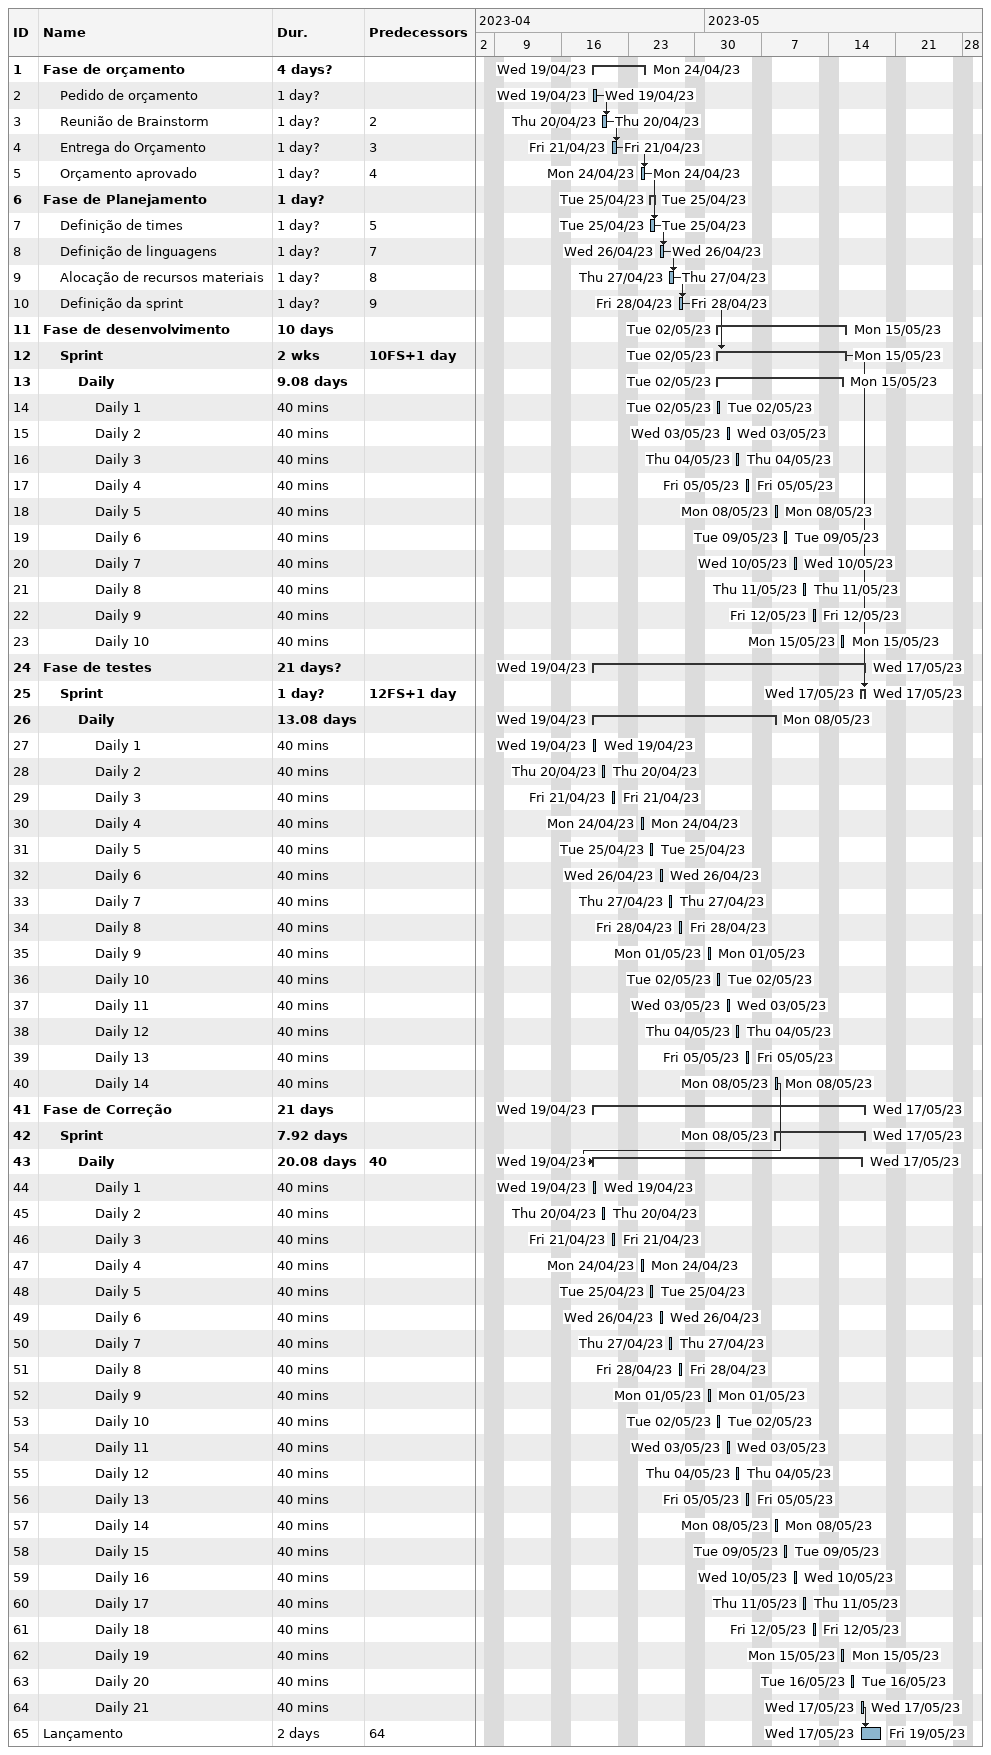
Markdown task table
| ID | Level | Task | Duration | Start | Finish | Predecessors |
|---|---|---|---|---|---|---|
| 1 | 1 | **Fase de orçamento** | 4d? | 2023-04-19 | 2023-04-24 |  |
| 2 | 2 | Pedido de orçamento | 1d? | 2023-04-19 | 2023-04-19 |  |
| 3 | 2 | Reunião de Brainstorm | 1d? | 2023-04-20 | 2023-04-20 | 2 |
| 4 | 2 | Entrega do Orçamento | 1d? | 2023-04-21 | 2023-04-21 | 3 |
| 5 | 2 | Orçamento aprovado | 1d? | 2023-04-24 | 2023-04-24 | 4 |
| 6 | 1 | **Fase de Planejamento** | 1d? | 2023-04-25 | 2023-04-25 |  |
| 7 | 2 | Definição de times | 1d? | 2023-04-25 | 2023-04-25 | 5 |
| 8 | 2 | Definição de linguagens | 1d? | 2023-04-26 | 2023-04-26 | 7 |
| 9 | 2 | Alocação de recursos materiais | 1d? | 2023-04-27 | 2023-04-27 | 8 |
| 10 | 2 | Definição da sprint | 1d? | 2023-04-28 | 2023-04-28 | 9 |
| 11 | 1 | **Fase de desenvolvimento** | 10d | 2023-05-02 | 2023-05-15 |  |
| 12 | 2 | **Sprint** | 2w | 2023-05-02 | 2023-05-15 | 10FS+1d |
| 13 | 3 | **Daily** | 9.08d | 2023-05-02 | 2023-05-15 |  |
| 14 | 4 | Daily 1 | 40min | 2023-05-02 | 2023-05-02 |  |
| 15 | 4 | Daily 2 | 40min | 2023-05-03 | 2023-05-03 |  |
| 16 | 4 | Daily 3 | 40min | 2023-05-04 | 2023-05-04 |  |
| 17 | 4 | Daily 4 | 40min | 2023-05-05 | 2023-05-05 |  |
| 18 | 4 | Daily 5 | 40min | 2023-05-08 | 2023-05-08 |  |
| 19 | 4 | Daily 6 | 40min | 2023-05-09 | 2023-05-09 |  |
| 20 | 4 | Daily 7 | 40min | 2023-05-10 | 2023-05-10 |  |
| 21 | 4 | Daily 8 | 40min | 2023-05-11 | 2023-05-11 |  |
| 22 | 4 | Daily 9 | 40min | 2023-05-12 | 2023-05-12 |  |
| 23 | 4 | Daily 10 | 40min | 2023-05-15 | 2023-05-15 |  |
| 24 | 1 | **Fase de testes** | 21d? | 2023-04-19 | 2023-05-17 |  |
| 25 | 2 | **Sprint** | 1d? | 2023-05-17 | 2023-05-17 | 12FS+1d |
| 26 | 3 | **Daily** | 13.08d | 2023-04-19 | 2023-05-08 |  |
| 27 | 4 | Daily 1 | 40min | 2023-04-19 | 2023-04-19 |  |
| 28 | 4 | Daily 2 | 40min | 2023-04-20 | 2023-04-20 |  |
| 29 | 4 | Daily 3 | 40min | 2023-04-21 | 2023-04-21 |  |
| 30 | 4 | Daily 4 | 40min | 2023-04-24 | 2023-04-24 |  |
| 31 | 4 | Daily 5 | 40min | 2023-04-25 | 2023-04-25 |  |
| 32 | 4 | Daily 6 | 40min | 2023-04-26 | 2023-04-26 |  |
| 33 | 4 | Daily 7 | 40min | 2023-04-27 | 2023-04-27 |  |
| 34 | 4 | Daily 8 | 40min | 2023-04-28 | 2023-04-28 |  |
| 35 | 4 | Daily 9 | 40min | 2023-05-01 | 2023-05-01 |  |
| 36 | 4 | Daily 10 | 40min | 2023-05-02 | 2023-05-02 |  |
| 37 | 4 | Daily 11 | 40min | 2023-05-03 | 2023-05-03 |  |
| 38 | 4 | Daily 12 | 40min | 2023-05-04 | 2023-05-04 |  |
| 39 | 4 | Daily 13 | 40min | 2023-05-05 | 2023-05-05 |  |
| 40 | 4 | Daily 14 | 40min | 2023-05-08 | 2023-05-08 |  |
| 41 | 1 | **Fase de Correção** | 21d | 2023-04-19 | 2023-05-17 |  |
| 42 | 2 | **Sprint** | 7.92d | 2023-05-08 | 2023-05-17 |  |
| 43 | 3 | **Daily** | 20.08d | 2023-04-19 | 2023-05-17 | 40 |
| 44 | 4 | Daily 1 | 40min | 2023-04-19 | 2023-04-19 |  |
| 45 | 4 | Daily 2 | 40min | 2023-04-20 | 2023-04-20 |  |
| 46 | 4 | Daily 3 | 40min | 2023-04-21 | 2023-04-21 |  |
| 47 | 4 | Daily 4 | 40min | 2023-04-24 | 2023-04-24 |  |
| 48 | 4 | Daily 5 | 40min | 2023-04-25 | 2023-04-25 |  |
| 49 | 4 | Daily 6 | 40min | 2023-04-26 | 2023-04-26 |  |
| 50 | 4 | Daily 7 | 40min | 2023-04-27 | 2023-04-27 |  |
| 51 | 4 | Daily 8 | 40min | 2023-04-28 | 2023-04-28 |  |
| 52 | 4 | Daily 9 | 40min | 2023-05-01 | 2023-05-01 |  |
| 53 | 4 | Daily 10 | 40min | 2023-05-02 | 2023-05-02 |  |
| 54 | 4 | Daily 11 | 40min | 2023-05-03 | 2023-05-03 |  |
| 55 | 4 | Daily 12 | 40min | 2023-05-04 | 2023-05-04 |  |
| 56 | 4 | Daily 13 | 40min | 2023-05-05 | 2023-05-05 |  |
| 57 | 4 | Daily 14 | 40min | 2023-05-08 | 2023-05-08 |  |
| 58 | 4 | Daily 15 | 40min | 2023-05-09 | 2023-05-09 |  |
| 59 | 4 | Daily 16 | 40min | 2023-05-10 | 2023-05-10 |  |
| 60 | 4 | Daily 17 | 40min | 2023-05-11 | 2023-05-11 |  |
| 61 | 4 | Daily 18 | 40min | 2023-05-12 | 2023-05-12 |  |
| 62 | 4 | Daily 19 | 40min | 2023-05-15 | 2023-05-15 |  |
| 63 | 4 | Daily 20 | 40min | 2023-05-16 | 2023-05-16 |  |
| 64 | 4 | Daily 21 | 40min | 2023-05-17 | 2023-05-17 |  |
| 65 | 1 | Lançamento | 2d | 2023-05-17 | 2023-05-19 | 64 |
